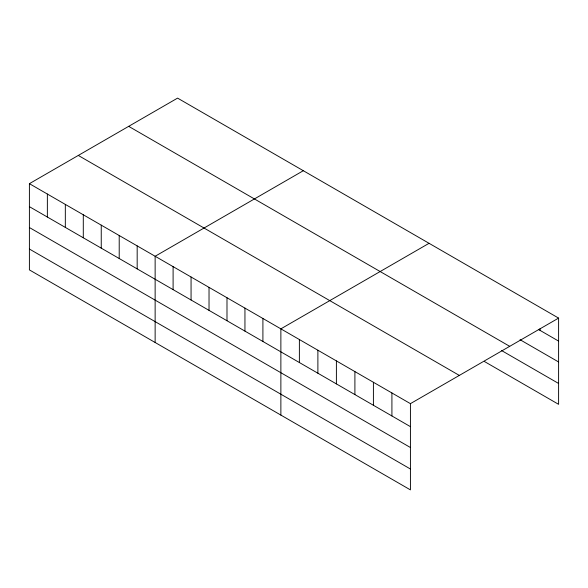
<?xml version="1.0" encoding="UTF-8"?>
<svg xmlns="http://www.w3.org/2000/svg" width="588" height="588" viewBox="0 0 588 588"><rect width="100%" height="100%" fill="white"/><g stroke="black" fill="none" stroke-linecap="round" stroke-linejoin="round"><path stroke-width="0.88" d="M29.4 183.669L410.424 403.647L410.424 489.885L29.4 269.899L29.4 183.669L177.576 98.115L558.6 318.101L558.6 404.331L484.571 361.591M303.312 170.711L155.136 256.265L155.136 342.495M429.056 243.307L280.873 328.854L280.873 415.091M410.424 403.647L558.6 318.101M538.549 329.523L558.6 341.091M520.042 339.702L558.6 361.965M128.676 126.347L509.7 346.332M501.535 350.522L558.6 383.464M78.3 155.438L459.324 375.416M29.4 206.667L410.424 426.645M29.4 227.534L410.424 447.512M29.4 249.033L410.424 469.011M540.093 328.641L540.093 330.412M391.917 392.96L391.917 415.959M373.409 382.281L373.409 405.272M354.902 371.594L354.902 394.592M336.395 360.907L336.395 383.905M317.887 350.228L317.887 373.218M299.38 339.541L299.38 362.539M262.909 318.483L262.909 341.481M244.946 308.112L244.946 331.11M226.99 297.741L226.99 320.739M209.027 287.37L209.027 310.368M191.063 276.999L191.063 299.998M173.1 266.629L173.1 289.627M137.173 245.894L137.173 268.885M119.21 235.523L119.21 258.514M101.246 225.153L101.246 248.143M83.29 214.782L83.29 237.773M65.327 204.411L65.327 227.402M47.363 194.04L47.363 217.038"/></g></svg>
